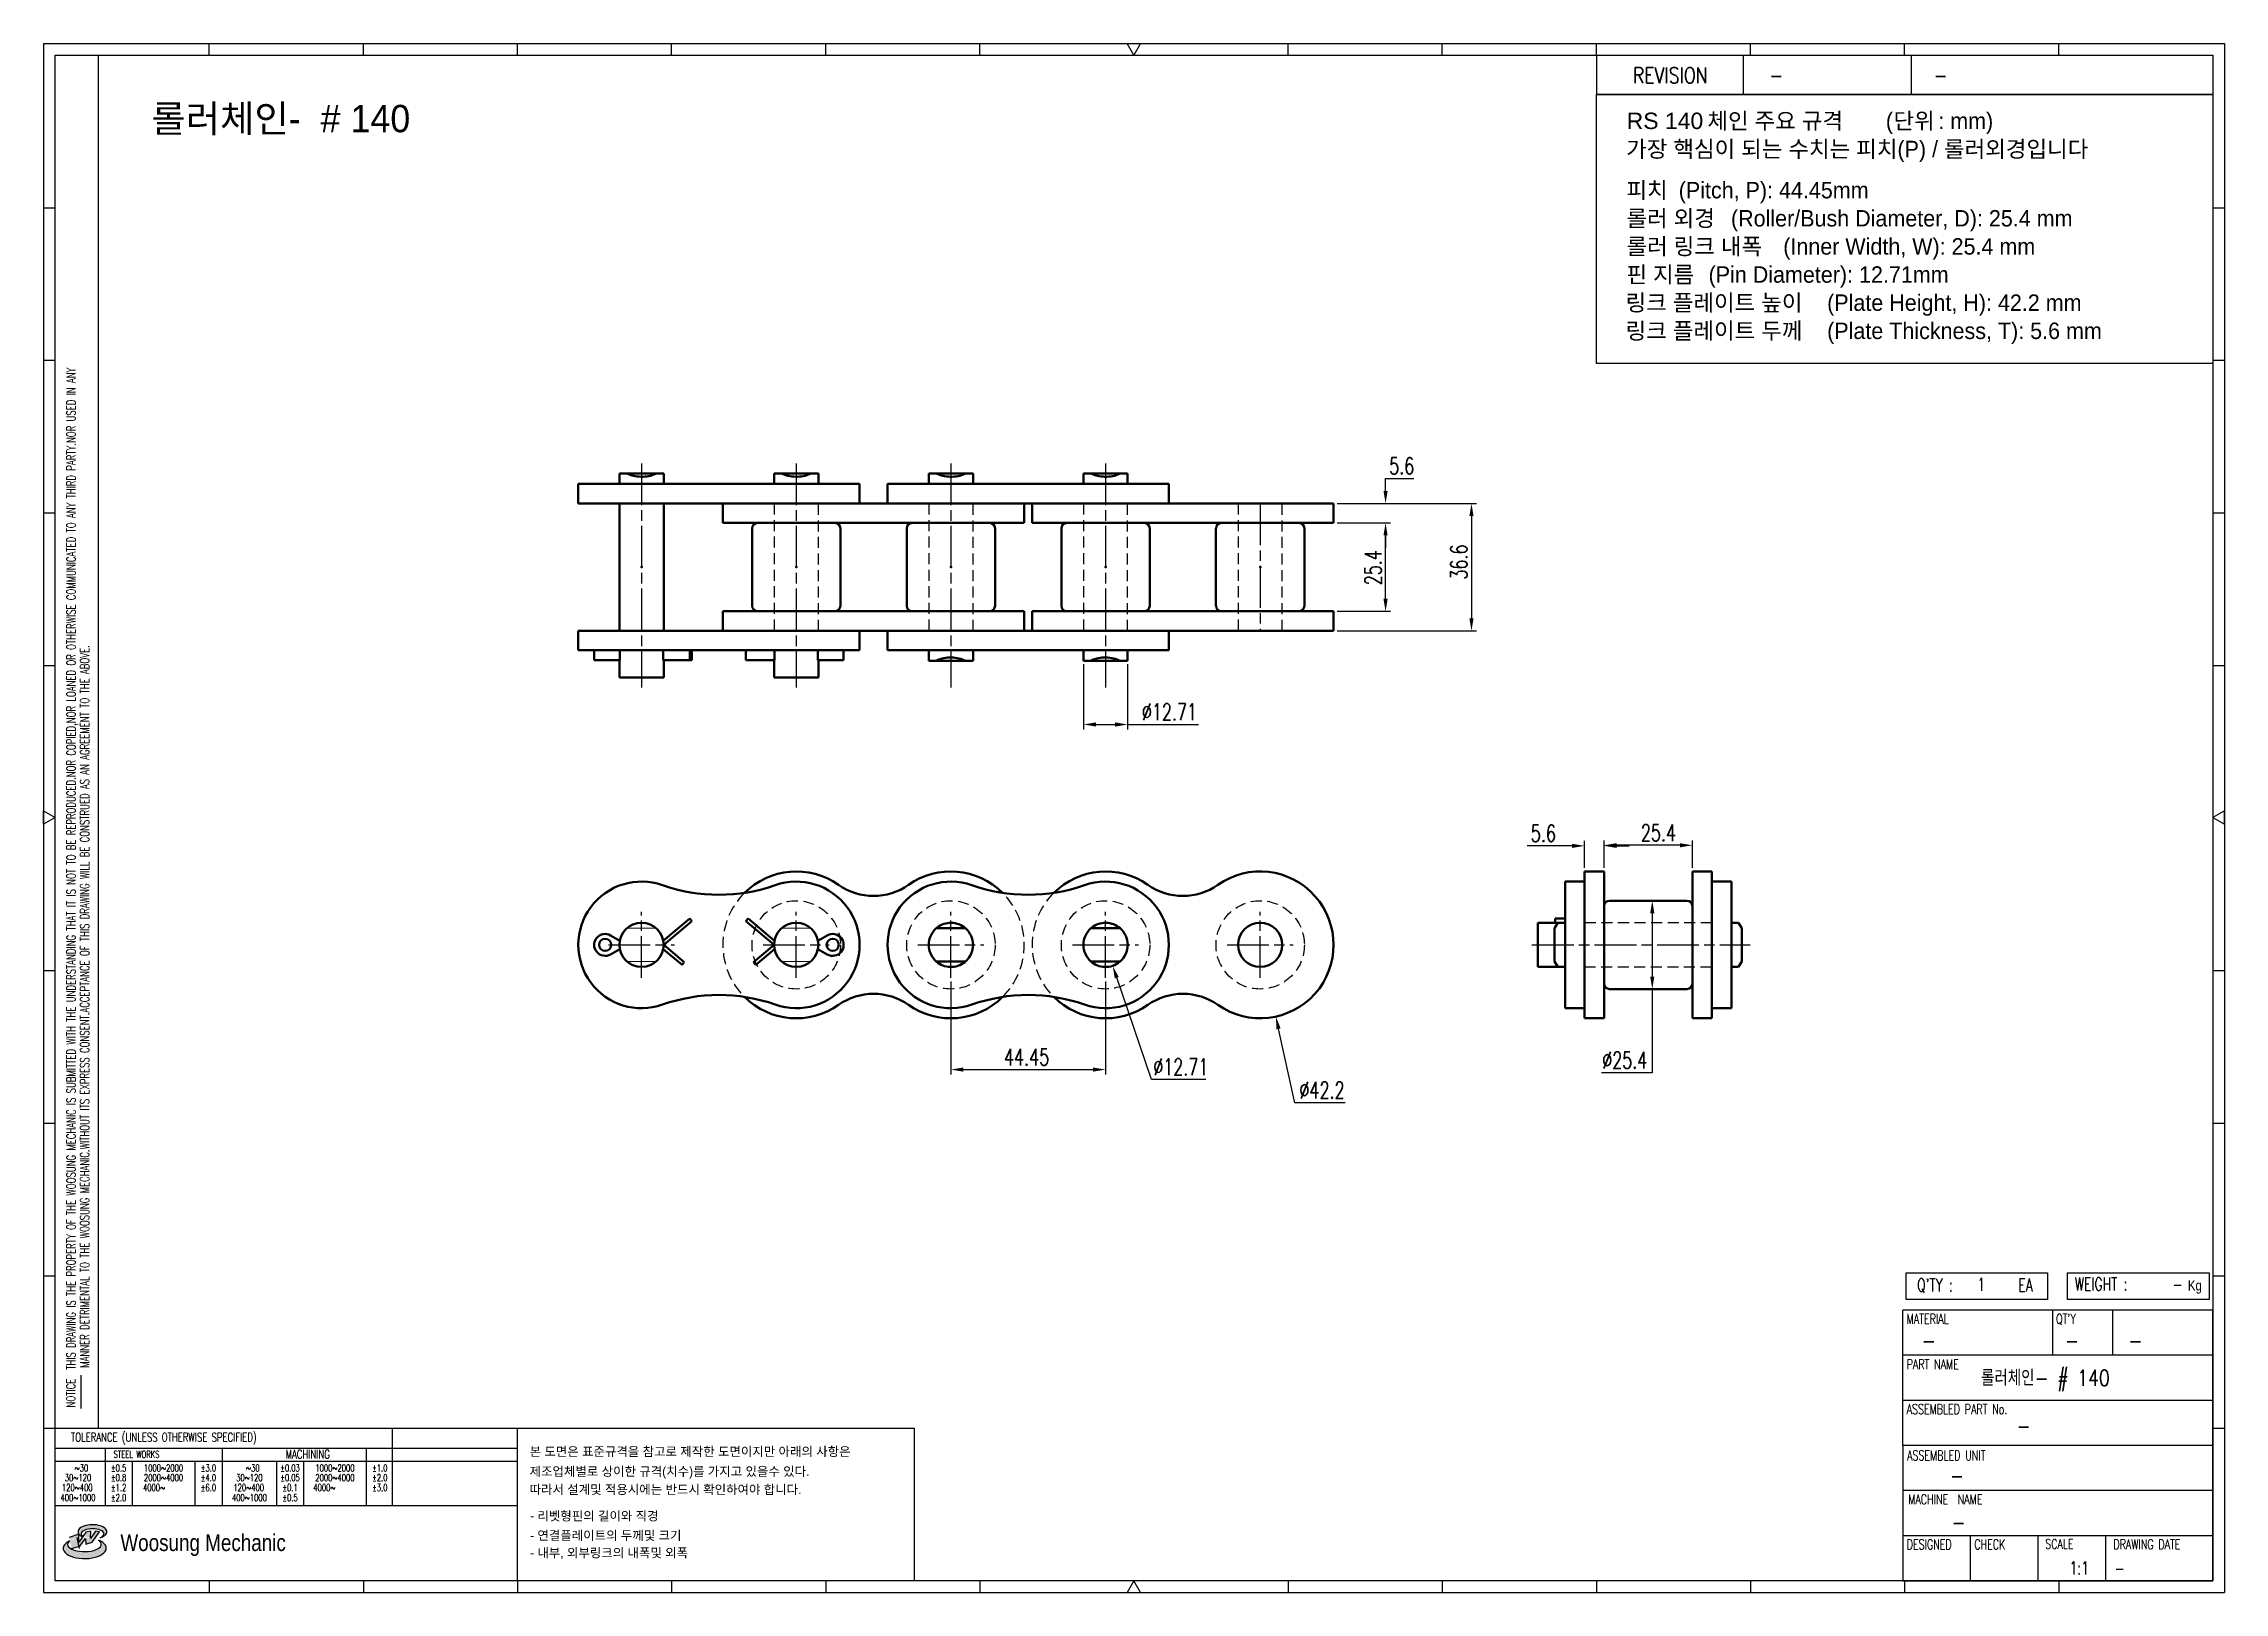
# Model space of a CAD drawing. Header units: millimetres. Extents: x 26966 to 27592, y 34 to 479.
import ezdxf
from ezdxf.enums import TextEntityAlignment as Align

# ---------------------------------------------------------------- set-up
doc = ezdxf.new("R2010")
doc.units = ezdxf.units.MM
doc.linetypes.add('AM_ISO08W050', pattern=[18, 12, -1.5, 3, -1.5])
doc.linetypes.add('HIDDEN', pattern=[9.525, 6.35, -3.175])
doc.layers.get('Defpoints').update_dxf_attribs({"color": 80})
for name, color, linetype, lineweight in [('2d ConnectionPoints', 7, 'Continuous', 50), ('AM_0', 7, 'Continuous', 50), ('AM_7', 4, 'AM_ISO08W050', 25), ('AM_9', 253, 'Continuous', 0), ('CL1', 140, 'AM_ISO08W050', 25)]:
    doc.layers.add(name, color=color, linetype=linetype, lineweight=lineweight)
for name, color, linetype in [('HID-01', 2, 'HIDDEN'), ('S-DIM', 7, 'Continuous'), ('TITLE', 7, 'Continuous'), ('도면레이아웃', 7, 'Continuous')]:
    doc.layers.add(name, color=color, linetype=linetype)
doc.styles.add('HAN', font='ROMANS.shx', dxfattribs={"width": 0.7, "bigfont": 'whgtxt.shx'})
doc.styles.add('HKD_ST2', font='romans.shx', dxfattribs={"width": 0.7, "height": 4, "bigfont": '@extfont2.shx'})
doc.styles.add('HSG', font='SIMPLEX.shx', dxfattribs={"width": 0.7, "bigfont": 'HSG.shx'})
doc.styles.add('MtXpl_', font='Gulim.ttf')
doc.styles.add('SLDTEXTSTYLE4', font='arial.ttf', dxfattribs={"width": 0.8})
doc.styles.get("Standard").update_dxf_attribs({"font": 'arial.ttf'})
doc.dimstyles.new('APP2', dxfattribs={"dimscale": 2, "dimtxt": 2.4, "dimasz": 1.8, "dimexe": 0.7, "dimexo": 0.5, "dimgap": 0.6, "dimtad": 1, "dimtoh": 1, "dimrnd": 0.01, "dimzin": 9, "dimdsep": 46, "dimtxsty": 'HSG', "dimcen": 0, "dimclrd": 1, "dimclre": 1, "dimclrt": 256, "dimazin": 2, "dimtp": 1, "dimtm": 1, "dimtfac": 0.5, "dimtofl": 0, "dimtmove": 0, "dimatfit": 3, "dimfxl": 0, "dimtvp": 1, "dimtolj": 2, "dimlwd": -1, "dimlwe": -1, "dimarcsym": 0})

# ---------------------------------------------------------------- blocks, each defined once
blk = doc.blocks.new('MAST')
at = {"layer": '도면레이아웃'}
h = blk.add_hatch(color=10, dxfattribs=at)
h.paths.add_polyline_path([(1.544, 35.177), (1.554, 34.966), (1.779, 35.034), (2.054, 35.422), (1.908, 35.446), (1.728, 35.167), (1.741, 35.439), (1.547, 35.405), (1.292, 35.041), (1.295, 35.33), (0.943, 35.208), (1.03, 34.8), (1.336, 34.885)])
edge = h.paths.add_edge_path()
edge.add_ellipse((1.795, 35.421), major_axis=(-0.53, 0), ratio=0.487785, start_angle=122.36065, end_angle=403.39574)
edge.add_line((1.411, 35.244), (1.419, 35.261))
edge.add_ellipse((1.798, 35.344), major_axis=(-0.423, 0), ratio=0.444396, start_angle=131.58977, end_angle=386.19408, ccw=False)
edge = h.paths.add_edge_path()
edge.add_ellipse((1.512, 34.815), major_axis=(-0.793, 0), ratio=0.480113, start_angle=314.67633, end_angle=590.85213)
edge.add_ellipse((1.501, 34.958), major_axis=(-0.62, 0), ratio=0.43311, start_angle=331.7024, end_angle=574.42495, ccw=False)
at = {"color": 140}
for p, q in [((0, 90.118), (80.15, 90.118)), ((0, 90.118), (0, 33.191)), ((80.15, 90.118), (80.15, 33.191)), ((57.068, 89.693), (57.068, 88.246)), ((62.47, 89.693), (62.47, 88.246)), ((68.635, 89.693), (68.635, 88.246)), ((79.725, 88.246), (57.068, 88.246)), ((68.449, 43.961), (68.449, 44.936)), ((68.449, 44.936), (73.654, 44.936)), ((73.654, 44.936), (73.654, 43.961)), ((74.39, 43.961), (74.39, 44.936)), ((74.39, 44.936), (79.595, 44.936)), ((79.595, 44.936), (79.595, 43.961)), ((68.336, 38.59), (68.336, 43.563)), ((79.725, 43.563), (68.336, 43.563)), ((73.654, 43.961), (68.449, 43.961)), ((73.827, 43.563), (73.827, 41.905)), ((79.595, 43.961), (74.39, 43.961)), ((76.037, 43.563), (76.037, 41.905)), ((79.725, 38.59), (79.725, 43.563)), ((79.725, 41.905), (68.336, 41.905)), ((79.725, 40.248), (68.336, 40.248)), ((68.336, 38.59), (68.336, 33.616)), ((79.725, 38.59), (68.336, 38.59)), ((79.725, 33.616), (79.725, 38.59)), ((79.725, 36.932), (68.336, 36.932)), ((79.725, 35.274), (68.336, 35.274)), ((70.822, 33.616), (70.822, 35.274)), ((73.309, 33.616), (73.309, 35.274)), ((75.796, 33.616), (75.796, 35.274)), ((0, 33.191), (80.15, 33.191)), ((68.336, 33.616), (79.725, 33.616))]:
    blk.add_line(p, q, dxfattribs=at)
for p, q in [((6.089, 89.693), (6.089, 90.118)), ((11.753, 89.693), (11.753, 90.118)), ((17.418, 89.693), (17.418, 90.118)), ((23.082, 89.693), (23.082, 90.118)), ((28.746, 89.693), (28.746, 90.118)), ((34.411, 89.693), (34.411, 90.118)), ((45.739, 89.693), (45.739, 90.118)), ((51.404, 89.693), (51.404, 90.118)), ((57.068, 89.693), (57.068, 90.118)), ((62.732, 89.693), (62.732, 90.118)), ((68.397, 89.693), (68.397, 90.118)), ((74.061, 89.693), (74.061, 90.118)), ((0, 84.085), (0.425, 84.085)), ((79.725, 84.085), (80.15, 84.085)), ((0, 78.478), (0.425, 78.478)), ((79.725, 78.478), (80.15, 78.478)), ((0, 72.87), (0.425, 72.87)), ((79.725, 72.87), (80.15, 72.87)), ((0, 67.262), (0.425, 67.262)), ((79.725, 67.262), (80.15, 67.262)), ((0, 56.047), (0.425, 56.047)), ((79.725, 56.047), (80.15, 56.047)), ((0, 50.439), (0.425, 50.439)), ((79.725, 50.439), (80.15, 50.439)), ((0, 44.832), (0.425, 44.832)), ((79.725, 44.832), (80.15, 44.832)), ((1.377, 39.947), (1.377, 41.174)), ((0, 39.224), (0.425, 39.224)), ((79.725, 39.224), (80.15, 39.224)), ((6.089, 33.616), (6.089, 33.191)), ((11.753, 33.616), (11.753, 33.191)), ((17.418, 33.616), (17.418, 33.191)), ((23.082, 33.616), (23.082, 33.191)), ((28.746, 33.616), (28.746, 33.191)), ((34.411, 33.616), (34.411, 33.191)), ((45.739, 33.616), (45.739, 33.191)), ((51.404, 33.616), (51.404, 33.191)), ((57.068, 33.616), (57.068, 33.191)), ((62.732, 33.616), (62.732, 33.191)), ((68.397, 33.616), (68.397, 33.191)), ((74.061, 33.616), (74.061, 33.191))]:
    blk.add_line(p, q)
at = {"color": 2}
for p, q in [((2.017, 39.224), (2.017, 89.693)), ((0.425, 39.224), (17.418, 39.224)), ((0.425, 38.487), (17.418, 38.487)), ((2.257, 38.487), (2.257, 36.382)), ((6.557, 38.5), (6.557, 36.382)), ((11.857, 38.487), (11.857, 36.382)), ((12.816, 39.224), (12.816, 36.382)), ((17.418, 33.616), (17.418, 39.224)), ((0.425, 38.012), (17.418, 38.012)), ((3.257, 38.012), (3.257, 36.382)), ((5.557, 38.012), (5.557, 36.382)), ((8.557, 38.012), (8.557, 36.382)), ((9.557, 38.026), (9.557, 36.382)), ((0.425, 36.382), (17.418, 36.382))]:
    blk.add_line(p, q, dxfattribs=at)
for points in [[(40.075, 89.693), (39.83, 90.118), (40.32, 90.118)], [(0.425, 61.679), (0, 61.433), (0, 61.924)], [(79.725, 61.679), (80.15, 61.433), (80.15, 61.924)], [(40.075, 33.616), (39.83, 33.191), (40.32, 33.191)]]:
    blk.add_lwpolyline(points, close=True)
at = {"color": 140}
blk.add_lwpolyline([(0.425, 89.693), (79.725, 89.693), (79.725, 33.616), (0.425, 33.616)], close=True, dxfattribs=at)
at = {"layer": '도면레이아웃'}
for p, q in [((1.295, 35.33), (0.943, 35.208)), ((1.547, 35.405), (1.292, 35.041)), ((1.292, 35.041), (1.295, 35.33)), ((1.741, 35.439), (1.547, 35.405)), ((1.908, 35.446), (1.728, 35.167)), ((1.728, 35.167), (1.741, 35.439)), ((1.779, 35.034), (2.054, 35.422)), ((2.054, 35.422), (1.908, 35.446)), ((1.03, 34.8), (1.336, 34.885)), ((1.224, 35.208), (1.311, 34.8)), ((1.224, 35.208), (1.224, 35.208)), ((1.336, 34.885), (1.544, 35.177)), ((1.419, 35.261), (1.411, 35.244)), ((1.544, 35.177), (1.554, 34.966)), ((1.554, 34.966), (1.779, 35.034))]:
    blk.add_line(p, q, dxfattribs=at)
for centre, major_axis, ratio, start_param, end_param in [((1.795, 35.421), (-0.53, 0), 0.487785, 2.135596, 7.040584), ((1.798, 35.344), (-0.423, 0), 0.444396, 2.296675, 6.740358), ((1.512, 34.815), (-0.793, 0), 0.480113, 5.492138, 10.312315), ((1.501, 34.958), (-0.62, 0), 0.43311, 5.789299, 10.025607)]:
    blk.add_ellipse(centre, major_axis=major_axis, ratio=ratio, start_param=start_param, end_param=end_param, dxfattribs=at)
for s, height, style, width, p in [('REVISION', 0.5806, 'HAN', 0.8, (58.415, 88.664)), ('-', 0.581, 'HAN', 0.8, (63.426, 88.664)), ('-', 0.581, 'HAN', 0.8, (69.468, 88.664)), ("Q'TY : ", 0.4746, 'HKD_ST2', 0.7, (68.857, 44.253)), ('1', 0.475, 'HKD_ST2', 0.7, (71.071, 44.275)), ('EA', 0.4746, 'HKD_ST2', 0.7, (72.578, 44.253)), ('WEIGHT : ', 0.4746, 'HKD_ST2', 0.7, (74.65, 44.286)), ('-', 0.581, 'HAN', 0.8, (69.029, 42.157)), ('-', 0.581, 'HAN', 0.8, (74.289, 42.157)), ('-', 0.581, 'HAN', 0.8, (76.623, 42.157)), ('-', 0.581, 'HAN', 0.8, (72.515, 39.013)), ('-', 0.581, 'HAN', 0.8, (70.067, 37.189)), ('-', 0.581, 'HAN', 0.8, (70.126, 35.48)), ('1:1', 0.4746, 'HKD_ST2', 0.7, (74.458, 33.848)), ('-', 0.475, 'HKD_ST2', 0.7, (76.112, 33.837))]:
    blk.add_text(s, height=height, dxfattribs=dict(style=style, width=width)).set_placement(p)
at = {"color": 6, "style": 'HKD_ST2', "width": 0.7}
for s, p in [(' THIS DRAWING IS THE PROPERTY OF THE WOOSUNG MECHANIC IS SUBMITTED WITH THE UNDERSTANDING THAT IT IS NOT TO BE REPRODUCED.NOR COPIED,NOR LOANED OR OTHERWISE COMMUNICATED TO ANY THIRD PARTY.NOR USED IN ANY', (1.173, 41.217)), ('MANNER DETRIMENTAL TO THE WOOSUNG MECHANIC.WITHOUT ITS EXPRESS CONSENT.ACCEPTANCE OF THIS DRAWING WILL BE CONSTRUED AS AN AGREEMENT TO THE ABOVE.', (1.672, 41.447))]:
    blk.add_text(s, height=0.326266, rotation=90, dxfattribs=at).set_placement(p)
at = {"style": 'HKD_ST2', "width": 0.7}
blk.add_text('-', height=0.475, dxfattribs=at).set_placement((78.613, 44.286), align=Align.RIGHT)
at = {"color": 254, "style": 'HKD_ST2', "width": 0.7}
for s, height, p in [('MATERIAL', 0.3651, (68.474, 43.425)), ("QT'Y", 0.3651, (73.965, 43.425)), ('PART NAME', 0.3651, (68.474, 41.756)), ('ASSEMBLED PART No.', 0.36511, (68.474, 40.109)), ('ASSEMBLED UNIT', 0.36511, (68.49, 38.408)), ('MACHINE  NAME', 0.36511, (68.532, 36.794)), ('DESIGNED', 0.3651, (68.474, 35.136)), ('CHECK', 0.3651, (70.961, 35.136)), ('SCALE', 0.3651, (73.566, 35.153)), ('DRAWING DATE', 0.36511, (76.071, 35.141))]:
    blk.add_text(s, height=height, dxfattribs=at).set_placement(p, align=Align.TOP_LEFT)
at = {"style": 'HKD_ST2', "width": 0.7}
blk.add_text('NOTICE', height=0.3263, rotation=90, dxfattribs=at).set_placement((1.163, 39.988))
blk.add_text('TOLERANCE (UNLESS OTHERWISE SPECIFIED)', height=0.32627, dxfattribs=at).set_placement((4.417, 38.896), align=Align.MIDDLE_CENTER)
at = {"color": 4, "style": 'HKD_ST2', "width": 0.7}
for s, height, p in [('%%12630', 0.261, (1.389, 37.762)), ('1000%%1262000', 0.26101, (4.407, 37.762)), ('%%12630', 0.261, (7.689, 37.762)), ('1000%%1262000', 0.26101, (10.707, 37.762)), ('120%%126400', 0.26101, (1.237, 37.045)), ('30%%126120', 0.261, (1.263, 37.411)), ('4000%%126', 0.261, (4.061, 37.045)), ('2000%%1264000', 0.26101, (4.407, 37.411)), ('120%%126400', 0.26101, (7.537, 37.045)), ('30%%126120', 0.261, (7.563, 37.411)), ('4000%%126', 0.261, (10.321, 37.045)), ('2000%%1264000', 0.26101, (10.707, 37.411)), ('400%%1261000', 0.26101, (1.263, 36.67)), ('400%%1261000', 0.26101, (7.563, 36.67))]:
    blk.add_text(s, height=height, dxfattribs=at).set_placement(p, align=Align.MIDDLE_CENTER)
for s, height, p in [('%%P0.5', 0.261, (2.757, 37.762)), ('STEEL WORKS', 0.26101, (3.416, 38.268)), ('%%P3.0', 0.261, (6.057, 37.762)), ('%%P0.03', 0.261, (9.057, 37.762)), ('MACHINING', 0.3263, (9.707, 38.27)), ('%%P1.0', 0.261, (12.357, 37.762)), ('%%P0.8', 0.261, (2.757, 37.411)), ('%%P1.2', 0.261, (2.757, 37.045)), ('%%P4.0', 0.261, (6.057, 37.411)), ('%%P6.0', 0.261, (6.057, 37.045)), ('%%P0.05', 0.261, (9.057, 37.411)), ('%%P0.1', 0.261, (9.057, 37.045)), ('%%P2.0', 0.261, (12.357, 37.411)), ('%%P3.0', 0.261, (12.357, 37.045)), ('%%P2.0', 0.261, (2.757, 36.67)), ('%%P0.5', 0.261, (9.057, 36.67))]:
    blk.add_text(s, height=height, dxfattribs=at).set_placement(p, align=Align.MIDDLE)
at = {"color": 1, "style": 'SLDTEXTSTYLE4', "width": 0.8}
blk.add_text('Woosung Mechanic', height=0.61957, dxfattribs=at).set_placement((2.822, 34.711))
at = {"layer": 'TITLE', "width": 0.8}
blk.add_text('Kg', height=0.3789, dxfattribs=at).set_placement((78.807, 44.286))
blk = doc.blocks.new('dxcfhtrshfgh')
at = {"layer": 'AM_0'}
for centre, radius, start, end in [((27912.58, 307.7), 21.1, 54.81537, 134.84058), ((27957.03, 307.7), 21.1, 45.15942, 125.18463), ((27934.8, 339.22), 17.47, 234.81537, 305.18463), ((27912.58, 307.7), 21.1, 225.15942, 305.18463), ((27934.8, 276.17), 17.47, 54.81537, 125.18463), ((27957.03, 307.7), 21.1, 234.81537, 314.84058)]:
    blk.add_arc(centre, radius, start, end, dxfattribs=at)
at = {"layer": 'CL1'}
for p, q in [((27912.58, 298.19), (27912.58, 317.2)), ((27957.03, 298.19), (27957.03, 317.2)), ((27903.08, 307.7), (27922.08, 307.7)), ((27947.53, 307.7), (27966.53, 307.7))]:
    blk.add_line(p, q, dxfattribs=at)
at = {"layer": 'HID-01', "ltscale": 0.5}
for centre in [(27912.58, 307.7), (27957.03, 307.7)]:
    blk.add_circle(centre, 12.7, dxfattribs=at)
for centre, start, end in [((27912.58, 307.7), 134.84058, 225.15942), ((27957.03, 307.7), 314.84058, 45.15942)]:
    blk.add_arc(centre, 21.1, start, end, dxfattribs=at)
blk = doc.blocks.new('rthsdge')
at = {"layer": 'AM_0'}
blk.add_circle((28045.93, 307.7), 6.36, dxfattribs=at)
for centre, radius, start, end in [((28001.48, 307.7), 21.1, 54.81537, 134.84058), ((28045.93, 307.7), 21.1, 234.81537, 125.18463), ((28023.7, 339.22), 17.47, 234.81537, 305.18463), ((28001.48, 307.7), 21.1, 225.15942, 305.18463), ((28023.7, 276.17), 17.47, 54.81537, 125.18463)]:
    blk.add_arc(centre, radius, start, end, dxfattribs=at)
at = {"layer": 'CL1'}
for p, q in [((28001.48, 298.19), (28001.48, 317.2)), ((28045.93, 298.19), (28045.93, 317.2)), ((27991.98, 307.7), (28010.98, 307.7)), ((28036.43, 307.7), (28055.43, 307.7))]:
    blk.add_line(p, q, dxfattribs=at)
at = {"layer": 'HID-01', "ltscale": 0.5}
for centre in [(28001.48, 307.7), (28045.93, 307.7)]:
    blk.add_circle(centre, 12.7, dxfattribs=at)
blk.add_arc((28001.48, 307.7), 21.1, 134.84058, 225.15942, dxfattribs=at)
blk = doc.blocks.new('sretgyaedfg')
at = {"layer": 'AM_0'}
for p, q in [((27961.23, 224.46), (27952.82, 224.46)), ((28005.68, 224.46), (27997.27, 224.46)), ((27961.23, 214.93), (27952.82, 214.93)), ((28005.68, 214.93), (27997.27, 214.93))]:
    blk.add_line(p, q, dxfattribs=at)
for points in [[(27961.23, 224.46), (27960.8, 224.81), (27960.34, 225.12), (27959.85, 225.39), (27959.35, 225.61), (27958.82, 225.79), (27958.28, 225.93), (27957.74, 226.01), (27957.18, 226.05), (27956.63, 226.04), (27956.08, 225.98), (27955.53, 225.87), (27955, 225.72), (27954.48, 225.52), (27953.99, 225.28), (27953.51, 224.99), (27953.06, 224.66), (27952.82, 224.46)], [(28005.68, 224.46), (28005.25, 224.81), (28004.79, 225.12), (28004.3, 225.39), (28003.8, 225.61), (28003.27, 225.79), (28002.73, 225.93), (28002.19, 226.01), (28001.63, 226.05), (28001.08, 226.04), (28000.53, 225.98), (27999.98, 225.87), (27999.45, 225.72), (27998.93, 225.52), (27998.44, 225.28), (27997.96, 224.99), (27997.51, 224.66), (27997.27, 224.46)], [(27952.82, 214.93), (27953.26, 214.58), (27953.72, 214.27), (27954.2, 214), (27954.71, 213.78), (27955.23, 213.6), (27955.77, 213.47), (27956.32, 213.38), (27956.87, 213.34), (27957.43, 213.35), (27957.98, 213.41), (27958.52, 213.52), (27959.05, 213.67), (27959.57, 213.87), (27960.07, 214.12), (27960.54, 214.4), (27960.99, 214.73), (27961.23, 214.93)], [(27997.27, 214.93), (27997.71, 214.58), (27998.17, 214.27), (27998.65, 214), (27999.16, 213.78), (27999.68, 213.6), (28000.22, 213.47), (28000.77, 213.38), (28001.32, 213.34), (28001.88, 213.35), (28002.43, 213.41), (28002.97, 213.52), (28003.5, 213.67), (28004.02, 213.87), (28004.52, 214.12), (28004.99, 214.4), (28005.44, 214.73), (28005.68, 214.93)]]:
    blk.add_lwpolyline(points, dxfattribs=at)
for centre, radius, start, end in [((27957.03, 219.7), 18.2, 70.61979, 289.38021), ((27979.25, 282.88), 48.78, 250.61979, 289.38021), ((28001.48, 219.7), 18.2, 250.61979, 109.38021), ((27957.03, 219.7), 6.35, 131.40962, 228.59038), ((27957.03, 219.7), 6.36, 311.40962, 48.59038), ((28001.48, 219.7), 6.35, 131.40962, 228.59038), ((28001.48, 219.7), 6.36, 311.40962, 48.59038), ((27979.25, 156.52), 48.78, 70.61979, 109.38021)]:
    blk.add_arc(centre, radius, start, end, dxfattribs=at)
at = {"layer": 'CL1'}
for p, q in [((27957.03, 210.19), (27957.03, 229.2)), ((28001.48, 210.19), (28001.48, 229.2)), ((27947.53, 219.7), (27966.53, 219.7)), ((27991.98, 219.7), (28010.98, 219.7))]:
    blk.add_line(p, q, dxfattribs=at)
blk = doc.blocks.new('23R534TDZFSG')
at = {"layer": 'AM_0'}
for p, q in [((27881.95, 227.25), (27874.37, 220.88)), ((27874.48, 219.7), (27882.58, 226.49)), ((27882.58, 226.49), (27881.95, 227.25)), ((27898.75, 227.25), (27898.12, 226.49)), ((27898.12, 226.49), (27906.22, 219.7)), ((27906.33, 220.88), (27898.75, 227.25)), ((27861.88, 220.88), (27859.22, 222.42)), ((27880.39, 214.74), (27874.48, 219.7)), ((27906.22, 219.7), (27900.32, 214.74)), ((27921.49, 222.42), (27918.82, 220.88)), ((27859.22, 216.97), (27861.88, 218.51)), ((27874.37, 218.51), (27879.76, 213.99)), ((27879.76, 213.99), (27880.39, 214.74)), ((27900.32, 214.74), (27900.95, 213.99)), ((27900.95, 213.99), (27906.33, 218.51)), ((27918.82, 218.51), (27921.49, 216.97))]:
    blk.add_line(p, q, dxfattribs=at)
for centre, radius in [((27868.13, 219.7), 6.36), ((27912.58, 219.7), 6.36), ((27857.64, 219.7), 1.75), ((27923.06, 219.7), 1.75)]:
    blk.add_circle(centre, radius, dxfattribs=at)
for centre, radius, start, end in [((27868.13, 219.7), 18.2, 70.61979, 289.38021), ((27890.35, 282.88), 48.78, 250.61979, 289.38021), ((27912.58, 219.7), 18.2, 250.61979, 109.38021), ((27857.64, 219.7), 3.15, 60, 300), ((27923.06, 219.7), 3.15, 240, 120), ((27890.35, 156.52), 48.78, 70.61979, 109.38021)]:
    blk.add_arc(centre, radius, start, end, dxfattribs=at)
at = {"layer": 'AM_9'}
for p, q in [((27872.33, 224.46), (27863.92, 224.46)), ((27916.78, 224.46), (27908.37, 224.46)), ((27872.33, 214.93), (27863.92, 214.93)), ((27908.37, 214.93), (27916.78, 214.93))]:
    blk.add_line(p, q, dxfattribs=at)
at = {"layer": 'CL1'}
for p, q in [((27868.13, 210.19), (27868.13, 229.2)), ((27912.58, 210.19), (27912.58, 229.2)), ((27858.63, 219.7), (27877.63, 219.7)), ((27903.08, 219.7), (27922.08, 219.7))]:
    blk.add_line(p, q, dxfattribs=at)
blk = doc.blocks.new('HJUYE5R6456WUSFVBD')
at = {"layer": 'AM_0'}
for p, q in [((28150.97, 333.26), (28145.37, 333.26)), ((28145.37, 291.06), (28145.37, 333.26)), ((28150.97, 291.06), (28150.97, 333.26)), ((28181.97, 333.26), (28176.37, 333.26)), ((28176.37, 291.06), (28176.37, 333.26)), ((28181.97, 291.06), (28181.97, 333.26)), ((28145.37, 330.36), (28139.77, 330.36)), ((28139.77, 293.96), (28139.77, 330.36)), ((28187.57, 330.36), (28181.97, 330.36)), ((28187.57, 293.96), (28187.57, 330.36)), ((28136.97, 319.71), (28139.77, 319.71)), ((28136.97, 318.51), (28136.97, 319.71)), ((28174.8, 324.86), (28152.55, 324.86)), ((28131.97, 305.8), (28131.97, 318.51)), ((28137.69, 318.51), (28131.97, 318.51)), ((28136.77, 316.92), (28137.69, 318.51)), ((28136.77, 307.39), (28136.77, 316.92)), ((28139.77, 318.51), (28137.69, 318.51)), ((28189.66, 318.51), (28187.57, 318.51)), ((28189.66, 318.51), (28190.57, 316.92)), ((28190.57, 307.39), (28190.57, 316.92)), ((28137.69, 305.8), (28136.77, 307.39)), ((28190.57, 307.39), (28189.66, 305.8)), ((28131.97, 305.8), (28137.69, 305.8)), ((28137.69, 305.8), (28139.77, 305.8)), ((28187.57, 305.8), (28189.66, 305.8)), ((28152.55, 299.46), (28174.8, 299.46)), ((28139.77, 293.96), (28145.37, 293.96)), ((28145.37, 291.06), (28150.97, 291.06)), ((28176.37, 291.06), (28181.97, 291.06)), ((28181.97, 293.96), (28187.57, 293.96))]:
    blk.add_line(p, q, dxfattribs=at)
for centre, start, end in [((28152.55, 323.28), 90, 180), ((28174.8, 323.28), 0, 90), ((28152.55, 301.03), 180, 270), ((28174.8, 301.03), 270, 0)]:
    blk.add_arc(centre, 1.57, start, end, dxfattribs=at)
at = {"layer": 'CL1'}
blk.add_line((28130.27, 312.16), (28192.98, 312.16), dxfattribs=at)
at = {"layer": 'HID-01', "ltscale": 0.5}
for p, q in [((28181.97, 318.51), (28145.37, 318.51)), ((28145.37, 305.8), (28181.97, 305.8))]:
    blk.add_line(p, q, dxfattribs=at)
blk = doc.blocks.new('J76JXFDGH')
at = {"layer": '2d ConnectionPoints'}
for p in [(27879.05, 413.45), (27923.5, 413.45), (27967.95, 413.45), (28012.4, 413.45), (28056.85, 413.45)]:
    blk.add_point(p, dxfattribs=at)
at = {"layer": 'AM_0'}
for p, q in [((27872.7, 440.35), (27872.7, 437.35)), ((27885.41, 440.35), (27872.7, 440.35)), ((27874.85, 440.35), (27875.28, 440.15)), ((27875.28, 440.15), (27875.74, 439.97)), ((27875.74, 439.97), (27876.22, 439.82)), ((27876.22, 439.82), (27876.73, 439.69)), ((27876.73, 439.69), (27877.26, 439.58)), ((27877.26, 439.58), (27877.79, 439.51)), ((27877.79, 439.51), (27878.34, 439.46)), ((27878.34, 439.46), (27878.89, 439.44)), ((27878.89, 439.44), (27879.45, 439.44)), ((27879.45, 439.44), (27880, 439.48)), ((27880, 439.48), (27880.54, 439.54)), ((27880.54, 439.54), (27881.08, 439.63)), ((27881.08, 439.63), (27881.59, 439.74)), ((27881.59, 439.74), (27882.09, 439.88)), ((27882.09, 439.88), (27882.57, 440.05)), ((27882.57, 440.05), (27883.01, 440.24)), ((27883.01, 440.24), (27883.25, 440.35)), ((27885.41, 437.35), (27885.41, 440.35)), ((27917.15, 440.35), (27917.15, 437.35)), ((27929.86, 440.35), (27917.15, 440.35)), ((27919.3, 440.35), (27919.73, 440.15)), ((27919.73, 440.15), (27920.19, 439.97)), ((27920.19, 439.97), (27920.67, 439.82)), ((27920.67, 439.82), (27921.18, 439.69)), ((27921.18, 439.69), (27921.71, 439.58)), ((27921.71, 439.58), (27922.24, 439.51)), ((27922.24, 439.51), (27922.79, 439.46)), ((27922.79, 439.46), (27923.34, 439.44)), ((27923.34, 439.44), (27923.9, 439.44)), ((27923.9, 439.44), (27924.45, 439.48)), ((27924.45, 439.48), (27924.99, 439.54)), ((27924.99, 439.54), (27925.53, 439.63)), ((27925.53, 439.63), (27926.04, 439.74)), ((27926.04, 439.74), (27926.54, 439.88)), ((27926.54, 439.88), (27927.02, 440.05)), ((27927.02, 440.05), (27927.46, 440.24)), ((27927.46, 440.24), (27927.7, 440.35)), ((27929.86, 437.35), (27929.86, 440.35)), ((27961.6, 440.35), (27961.6, 437.35)), ((27974.31, 440.35), (27961.6, 440.35)), ((27963.75, 440.35), (27964.18, 440.15)), ((27964.18, 440.15), (27964.64, 439.97)), ((27964.64, 439.97), (27965.12, 439.82)), ((27965.12, 439.82), (27965.63, 439.69)), ((27965.63, 439.69), (27966.16, 439.58)), ((27966.16, 439.58), (27966.69, 439.51)), ((27966.69, 439.51), (27967.24, 439.46)), ((27967.24, 439.46), (27967.79, 439.44)), ((27967.79, 439.44), (27968.35, 439.44)), ((27968.35, 439.44), (27968.9, 439.48)), ((27968.9, 439.48), (27969.44, 439.54)), ((27969.44, 439.54), (27969.98, 439.63)), ((27969.98, 439.63), (27970.49, 439.74)), ((27970.49, 439.74), (27970.99, 439.88)), ((27970.99, 439.88), (27971.47, 440.05)), ((27971.47, 440.05), (27971.91, 440.24)), ((27971.91, 440.24), (27972.15, 440.35)), ((27974.31, 437.35), (27974.31, 440.35)), ((28006.05, 440.35), (28006.05, 437.35)), ((28018.76, 440.35), (28006.05, 440.35)), ((28008.2, 440.35), (28008.63, 440.15)), ((28008.63, 440.15), (28009.09, 439.97)), ((28009.09, 439.97), (28009.57, 439.82)), ((28009.57, 439.82), (28010.08, 439.69)), ((28010.08, 439.69), (28010.61, 439.58)), ((28010.61, 439.58), (28011.14, 439.51)), ((28011.14, 439.51), (28011.69, 439.46)), ((28011.69, 439.46), (28012.24, 439.44)), ((28012.24, 439.44), (28012.8, 439.44)), ((28012.8, 439.44), (28013.35, 439.48)), ((28013.35, 439.48), (28013.89, 439.54)), ((28013.89, 439.54), (28014.43, 439.63)), ((28014.43, 439.63), (28014.94, 439.74)), ((28014.94, 439.74), (28015.44, 439.88)), ((28015.44, 439.88), (28015.92, 440.05)), ((28015.92, 440.05), (28016.36, 440.24)), ((28016.36, 440.24), (28016.6, 440.35)), ((28018.76, 437.35), (28018.76, 440.35)), ((27860.85, 437.35), (27860.85, 431.75)), ((27941.7, 437.35), (27860.85, 437.35)), ((27941.7, 431.75), (27941.7, 437.35)), ((27949.75, 437.35), (27949.75, 431.75)), ((28030.6, 437.35), (27949.75, 437.35)), ((28030.6, 431.75), (28030.6, 437.35)), ((27860.85, 431.75), (27908.62, 431.75)), ((27872.7, 431.75), (27872.7, 395.15)), ((27885.41, 395.15), (27885.41, 431.75)), ((27902.4, 431.75), (27902.4, 426.15)), ((27982.83, 431.75), (27908.62, 431.75)), ((27982.83, 431.75), (27997.52, 431.75)), ((27989.05, 426.15), (27989.05, 431.75)), ((27991.3, 431.75), (27991.3, 426.15)), ((28077.95, 431.75), (27997.52, 431.75)), ((28077.95, 426.15), (28077.95, 431.75)), ((27989.05, 426.15), (27902.4, 426.15)), ((27910.8, 424.58), (27910.8, 402.33)), ((27936.2, 402.33), (27936.2, 424.58)), ((27955.25, 424.58), (27955.25, 402.33)), ((27980.65, 402.33), (27980.65, 424.58)), ((28077.95, 426.15), (27991.3, 426.15)), ((27999.7, 424.58), (27999.7, 402.33)), ((28025.1, 402.33), (28025.1, 424.58)), ((28044.15, 424.58), (28044.15, 402.33)), ((28069.55, 402.33), (28069.55, 424.58)), ((27860.85, 395.15), (27908.62, 395.15)), ((27860.85, 395.15), (27860.85, 389.55)), ((27902.4, 400.75), (27902.4, 395.15)), ((27989.05, 400.75), (27902.4, 400.75)), ((27982.83, 395.15), (27908.62, 395.15)), ((27941.7, 389.55), (27941.7, 395.15)), ((27949.75, 395.15), (27949.75, 389.55)), ((27982.83, 395.15), (27997.52, 395.15)), ((27989.05, 395.15), (27989.05, 400.75)), ((27991.3, 400.75), (27991.3, 395.15)), ((28077.95, 400.75), (27991.3, 400.75)), ((28077.95, 395.15), (27997.52, 395.15)), ((28030.6, 389.55), (28030.6, 395.15)), ((28077.95, 395.15), (28077.95, 400.75)), ((27941.7, 389.55), (27860.85, 389.55)), ((27865.42, 389.55), (27865.42, 386.75)), ((27872.81, 386.75), (27872.81, 389.55)), ((27885.29, 386.75), (27885.29, 389.55)), ((27892.88, 386.75), (27892.88, 389.55)), ((27893.51, 386.75), (27893.51, 389.55)), ((27909.04, 386.75), (27909.04, 389.55)), ((27917.26, 386.75), (27917.26, 389.55)), ((27929.74, 386.75), (27929.74, 389.55)), ((27937.13, 386.75), (27937.13, 389.55)), ((28030.6, 389.55), (27949.75, 389.55)), ((27961.6, 389.55), (27961.6, 386.55)), ((27974.31, 386.55), (27974.31, 389.55)), ((28006.05, 389.55), (28006.05, 386.55)), ((28018.76, 386.55), (28018.76, 389.55)), ((27872.81, 386.75), (27865.42, 386.75)), ((27872.7, 386.75), (27872.7, 381.75)), ((27893.51, 386.75), (27885.29, 386.75)), ((27885.41, 381.75), (27885.41, 386.75)), ((27917.26, 386.75), (27909.04, 386.75)), ((27917.15, 386.75), (27917.15, 381.75)), ((27937.13, 386.75), (27929.74, 386.75)), ((27929.86, 381.75), (27929.86, 386.75)), ((27974.31, 386.55), (27961.6, 386.55)), ((27963.99, 386.67), (27963.75, 386.55)), ((27964.43, 386.86), (27963.99, 386.67)), ((27964.91, 387.02), (27964.43, 386.86)), ((27965.41, 387.16), (27964.91, 387.02)), ((27965.92, 387.28), (27965.41, 387.16)), ((27966.46, 387.37), (27965.92, 387.28)), ((27967, 387.43), (27966.46, 387.37)), ((27967.55, 387.46), (27967, 387.43)), ((27968.11, 387.47), (27967.55, 387.46)), ((27968.66, 387.45), (27968.11, 387.47)), ((27969.21, 387.4), (27968.66, 387.45)), ((27969.75, 387.32), (27969.21, 387.4)), ((27970.27, 387.22), (27969.75, 387.32)), ((27970.78, 387.09), (27970.27, 387.22)), ((27971.26, 386.93), (27970.78, 387.09)), ((27971.72, 386.75), (27971.26, 386.93)), ((27972.15, 386.55), (27971.72, 386.75)), ((28018.76, 386.55), (28006.05, 386.55)), ((28008.44, 386.67), (28008.2, 386.55)), ((28008.88, 386.86), (28008.44, 386.67)), ((28009.36, 387.02), (28008.88, 386.86)), ((28009.86, 387.16), (28009.36, 387.02)), ((28010.37, 387.28), (28009.86, 387.16)), ((28010.91, 387.37), (28010.37, 387.28)), ((28011.45, 387.43), (28010.91, 387.37)), ((28012, 387.46), (28011.45, 387.43)), ((28012.56, 387.47), (28012, 387.46)), ((28013.11, 387.45), (28012.56, 387.47)), ((28013.66, 387.4), (28013.11, 387.45)), ((28014.2, 387.32), (28013.66, 387.4)), ((28014.72, 387.22), (28014.2, 387.32)), ((28015.23, 387.09), (28014.72, 387.22)), ((28015.71, 386.93), (28015.23, 387.09)), ((28016.17, 386.75), (28015.71, 386.93)), ((28016.6, 386.55), (28016.17, 386.75)), ((27885.41, 381.75), (27872.7, 381.75)), ((27929.86, 381.75), (27917.15, 381.75))]:
    blk.add_line(p, q, dxfattribs=at)
for centre, start, end in [((27912.38, 424.58), 90, 180), ((27934.63, 424.58), 360, 90), ((27956.83, 424.58), 90, 180), ((27979.08, 424.58), 360, 90), ((28001.28, 424.58), 90, 180), ((28023.53, 424.58), 360, 90), ((28045.73, 424.58), 90, 180), ((28067.98, 424.58), 360, 90), ((27912.38, 402.33), 180, 270), ((27934.63, 402.33), 270, 0), ((27956.83, 402.33), 180, 270), ((27979.08, 402.33), 270, 0), ((28001.28, 402.33), 180, 270), ((28023.53, 402.33), 270, 0), ((28045.73, 402.33), 180, 270), ((28067.98, 402.33), 270, 0)]:
    blk.add_arc(centre, 1.57, start, end, dxfattribs=at)
at = {"layer": 'AM_7'}
for p, q in [((27879.05, 443.28), (27879.05, 378.82)), ((27923.5, 443.28), (27923.5, 378.82)), ((27967.95, 443.28), (27967.95, 378.82)), ((28012.4, 443.28), (28012.4, 378.82)), ((28056.85, 431.75), (28056.85, 395.15))]:
    blk.add_line(p, q, dxfattribs=at)
at = {"layer": 'AM_9'}
blk.add_line((27917.15, 386.75), (27917.15, 389.55), dxfattribs=at)
at = {"layer": 'HID-01', "ltscale": 0.5}
for p, q in [((27917.15, 431.75), (27917.15, 395.15)), ((27917.15, 431.75), (27917.15, 395.15)), ((27929.86, 395.15), (27929.86, 431.75)), ((27929.86, 395.15), (27929.86, 431.75)), ((27961.6, 431.75), (27961.6, 395.15)), ((27961.6, 431.75), (27961.6, 395.15)), ((27974.31, 395.15), (27974.31, 431.75)), ((27974.31, 395.15), (27974.31, 431.75)), ((28006.05, 431.75), (28006.05, 395.15)), ((28006.05, 431.75), (28006.05, 395.15)), ((28018.76, 395.15), (28018.76, 431.75)), ((28018.76, 395.15), (28018.76, 431.75)), ((28050.5, 431.75), (28050.5, 395.15)), ((28063.21, 395.15), (28063.21, 431.75))]:
    blk.add_line(p, q, dxfattribs=at)
blk = doc.blocks.new('*D8')
at = {"layer": 'Defpoints', "color": 0, "transparency": 16777216}
for p in [(27336.36, 340.98), (27351.3, 340.98), (27336.36, 315.58)]:
    blk.add_point(p, dxfattribs=at)
at = {"layer": 'S-DIM', "color": 1, "linetype": 'ByBlock', "transparency": 16777216}
for p, q in [((27337.36, 340.98), (27352.7, 340.98)), ((27351.3, 319.18), (27351.3, 337.38)), ((27337.36, 315.58), (27352.7, 315.58))]:
    blk.add_line(p, q, dxfattribs=at)
at = {"layer": 'S-DIM', "color": 1, "transparency": 16777216}
for points in [[(27350.7, 337.38), (27351.9, 337.38), (27351.3, 340.98)], [(27350.7, 319.18), (27351.9, 319.18), (27351.3, 315.58)]]:
    blk.add_solid(points, dxfattribs=at)
at = {"layer": 'S-DIM', "transparency": 16777216, "insert": (27347.7, 328.1), "char_height": 4.8, "attachment_point": 5, "rotation": 90, "style": 'HSG'}
blk.add_mtext('\\A2;25.4', dxfattribs=at)
blk = doc.blocks.new('*D9')
at = {"layer": 'Defpoints', "color": 0, "transparency": 16777216}
for p in [(27336.36, 346.58), (27351.3, 346.58), (27336.36, 340.98)]:
    blk.add_point(p, dxfattribs=at)
at = {"layer": 'S-DIM', "color": 1, "linetype": 'ByBlock', "transparency": 16777216}
for p, q in [((27351.3, 350.18), (27351.3, 353.78)), ((27351.3, 353.78), (27359.38, 353.78)), ((27337.36, 346.58), (27352.7, 346.58)), ((27337.36, 340.98), (27352.7, 340.98)), ((27351.3, 337.38), (27351.3, 333.78))]:
    blk.add_line(p, q, dxfattribs=at)
at = {"layer": 'S-DIM', "color": 1, "transparency": 16777216}
for points in [[(27350.7, 350.18), (27351.9, 350.18), (27351.3, 346.58)], [(27350.7, 337.38), (27351.9, 337.38), (27351.3, 340.98)]]:
    blk.add_solid(points, dxfattribs=at)
at = {"layer": 'S-DIM', "transparency": 16777216, "insert": (27355.94, 357.38), "char_height": 4.8, "attachment_point": 5, "style": 'HSG'}
blk.add_mtext('\\A2;5.6', dxfattribs=at)
blk = doc.blocks.new('*D10')
at = {"layer": 'Defpoints', "color": 0, "transparency": 16777216}
for p in [(27336.36, 346.58), (27336.36, 309.98), (27375.99, 309.98)]:
    blk.add_point(p, dxfattribs=at)
at = {"layer": 'S-DIM', "color": 1, "linetype": 'ByBlock', "transparency": 16777216}
for p, q in [((27337.36, 346.58), (27377.39, 346.58)), ((27375.99, 342.98), (27375.99, 313.58)), ((27337.36, 309.98), (27377.39, 309.98))]:
    blk.add_line(p, q, dxfattribs=at)
at = {"layer": 'S-DIM', "color": 1, "transparency": 16777216}
for points in [[(27375.39, 342.98), (27376.59, 342.98), (27375.99, 346.58)], [(27375.39, 313.58), (27376.59, 313.58), (27375.99, 309.98)]]:
    blk.add_solid(points, dxfattribs=at)
at = {"layer": 'S-DIM', "transparency": 16777216, "insert": (27372.39, 329.75), "char_height": 4.8, "attachment_point": 5, "rotation": 90, "style": 'HSG'}
blk.add_mtext('\\A2;36.6', dxfattribs=at)
blk = doc.blocks.new('*D11')
at = {"layer": 'Defpoints', "color": 0, "transparency": 16777216}
for p in [(27414.09, 248.33), (27414.09, 240.8), (27439.49, 240.8)]:
    blk.add_point(p, dxfattribs=at)
at = {"layer": 'S-DIM', "color": 1, "linetype": 'ByBlock', "transparency": 16777216}
for p, q in [((27414.09, 241.8), (27414.09, 249.73)), ((27435.89, 248.33), (27417.69, 248.33)), ((27439.49, 241.8), (27439.49, 249.73))]:
    blk.add_line(p, q, dxfattribs=at)
at = {"layer": 'S-DIM', "color": 1, "transparency": 16777216}
for points in [[(27417.69, 248.93), (27417.69, 247.73), (27414.09, 248.33)], [(27435.89, 248.93), (27435.89, 247.73), (27439.49, 248.33)]]:
    blk.add_solid(points, dxfattribs=at)
at = {"layer": 'S-DIM', "transparency": 16777216, "insert": (27429.74, 251.93), "char_height": 4.8, "attachment_point": 5, "style": 'HSG'}
blk.add_mtext('\\A2;25.4', dxfattribs=at)
blk = doc.blocks.new('*D12')
at = {"layer": 'Defpoints', "color": 0, "transparency": 16777216}
for p in [(27408.49, 248.16), (27408.49, 240.8), (27414.09, 240.8)]:
    blk.add_point(p, dxfattribs=at)
at = {"layer": 'S-DIM', "color": 1, "linetype": 'ByBlock', "transparency": 16777216}
for p, q in [((27404.89, 248.16), (27392.01, 248.16)), ((27408.49, 241.8), (27408.49, 249.56)), ((27414.09, 241.8), (27414.09, 249.56)), ((27417.69, 248.16), (27421.29, 248.16))]:
    blk.add_line(p, q, dxfattribs=at)
at = {"layer": 'S-DIM', "color": 1, "transparency": 16777216}
for points in [[(27404.89, 248.76), (27404.89, 247.56), (27408.49, 248.16)], [(27417.69, 248.76), (27417.69, 247.56), (27414.09, 248.16)]]:
    blk.add_solid(points, dxfattribs=at)
at = {"layer": 'S-DIM', "transparency": 16777216, "insert": (27396.65, 251.76), "char_height": 4.8, "attachment_point": 5, "style": 'HSG'}
blk.add_mtext('\\A2;5.6', dxfattribs=at)
blk = doc.blocks.new('*D13')
at = {"layer": 'Defpoints', "color": 0, "transparency": 16777216}
for p in [(27426.79, 232.4), (27427.96, 232.4), (27426.79, 207)]:
    blk.add_point(p, dxfattribs=at)
at = {"layer": 'S-DIM', "color": 1, "linetype": 'ByBlock', "transparency": 16777216}
for p, q in [((27427.79, 232.4), (27429.36, 232.4)), ((27427.96, 228.8), (27427.96, 210.6)), ((27427.79, 207), (27429.36, 207)), ((27427.96, 207), (27427.96, 182.96)), ((27427.96, 182.96), (27413.32, 182.96))]:
    blk.add_line(p, q, dxfattribs=at)
at = {"layer": 'S-DIM', "color": 1, "transparency": 16777216}
for points in [[(27427.36, 228.8), (27428.56, 228.8), (27427.96, 232.4)], [(27427.36, 210.6), (27428.56, 210.6), (27427.96, 207)]]:
    blk.add_solid(points, dxfattribs=at)
at = {"layer": 'S-DIM', "transparency": 16777216, "insert": (27420.04, 186.56), "char_height": 4.8, "attachment_point": 5, "style": 'HSG'}
blk.add_mtext('\\A2;%%c25.4', dxfattribs=at)
blk = doc.blocks.new('*D14')
at = {"layer": 'Defpoints', "color": 0, "transparency": 16777216}
for p in [(27226.36, 210.19), (27270.81, 210.19), (27270.81, 183.85)]:
    blk.add_point(p, dxfattribs=at)
at = {"layer": 'S-DIM', "color": 1, "linetype": 'ByBlock', "transparency": 16777216}
for p, q in [((27226.36, 209.19), (27226.36, 182.45)), ((27270.81, 209.19), (27270.81, 182.45)), ((27229.96, 183.85), (27267.21, 183.85))]:
    blk.add_line(p, q, dxfattribs=at)
at = {"layer": 'S-DIM', "color": 1, "transparency": 16777216}
for points in [[(27229.96, 184.45), (27229.96, 183.25), (27226.36, 183.85)], [(27267.21, 184.45), (27267.21, 183.25), (27270.81, 183.85)]]:
    blk.add_solid(points, dxfattribs=at)
at = {"layer": 'S-DIM', "transparency": 16777216, "insert": (27248.14, 187.45), "char_height": 4.8, "attachment_point": 5, "style": 'HSG'}
blk.add_mtext('\\A2;44.45', dxfattribs=at)
blk = doc.blocks.new('*D15')
at = {"layer": 'Defpoints', "color": 0, "transparency": 16777216}
for p in [(27268.75, 225.71), (27272.87, 213.68)]:
    blk.add_point(p, dxfattribs=at)
at = {"layer": 'S-DIM', "color": 1, "linetype": 'ByBlock', "transparency": 16777216}
for p, q in [((27284.05, 181.02), (27274.03, 210.28)), ((27299.65, 181.02), (27284.05, 181.02))]:
    blk.add_line(p, q, dxfattribs=at)
blk.add_arc((27270.81, 219.7), 6.35, 276.26996, 302.39376, dxfattribs=at)
at = {"layer": 'S-DIM', "color": 1, "transparency": 16777216}
blk.add_solid([(27274.6, 210.47), (27273.47, 210.08), (27272.87, 213.68)], dxfattribs=at)
at = {"layer": 'S-DIM', "transparency": 16777216, "insert": (27292.45, 184.62), "char_height": 4.8, "attachment_point": 5, "style": 'HSG'}
blk.add_mtext('\\A2;∅12.71', dxfattribs=at)
blk = doc.blocks.new('*D16')
at = {"layer": 'Defpoints', "color": 0, "transparency": 16777216}
for p in [(27310.75, 240.31), (27319.77, 199.08)]:
    blk.add_point(p, dxfattribs=at)
at = {"layer": 'S-DIM', "color": 1, "linetype": 'ByBlock', "transparency": 16777216}
for p, q in [((27325.19, 174.33), (27320.54, 195.57)), ((27339.67, 174.33), (27325.19, 174.33))]:
    blk.add_line(p, q, dxfattribs=at)
at = {"layer": 'S-DIM', "color": 1, "transparency": 16777216}
blk.add_solid([(27321.13, 195.7), (27319.95, 195.44), (27319.77, 199.08)], dxfattribs=at)
at = {"layer": 'S-DIM', "transparency": 16777216, "insert": (27333.03, 177.93), "char_height": 4.8, "attachment_point": 5, "style": 'HSG'}
blk.add_mtext('\\A2;∅42.2', dxfattribs=at)
blk = doc.blocks.new('*D17')
at = {"layer": 'Defpoints', "color": 0, "transparency": 16777216}
for p in [(27264.46, 301.38), (27277.17, 301.38), (27277.17, 283.05)]:
    blk.add_point(p, dxfattribs=at)
at = {"layer": 'S-DIM', "color": 1, "linetype": 'ByBlock', "transparency": 16777216}
for p, q in [((27264.46, 300.38), (27264.46, 281.65)), ((27277.17, 300.38), (27277.17, 281.65)), ((27268.06, 283.05), (27273.57, 283.05)), ((27277.17, 283.05), (27297.57, 283.05))]:
    blk.add_line(p, q, dxfattribs=at)
at = {"layer": 'S-DIM', "color": 1, "transparency": 16777216}
for points in [[(27268.06, 283.65), (27268.06, 282.45), (27264.46, 283.05)], [(27273.57, 283.65), (27273.57, 282.45), (27277.17, 283.05)]]:
    blk.add_solid(points, dxfattribs=at)
at = {"layer": 'S-DIM', "transparency": 16777216, "insert": (27289.17, 286.65), "char_height": 4.8, "attachment_point": 5, "style": 'HSG'}
blk.add_mtext('\\A2;%%c12.71', dxfattribs=at)

msp = doc.modelspace()

# ---------------------------------------------------------------- linework, layer by layer
at = {"color": 140}
for points in [[(27411.886, 464.123), (27589.076, 464.123), (27589.076, 386.79), (27411.886, 386.79)], [(27101.803, 80.751), (27215.824, 80.751), (27215.824, 36.897), (27101.803, 36.897)]]:
    msp.add_lwpolyline(points, close=True, dxfattribs=at)

# ---------------------------------------------------------------- block references
at = {"color": 140, "xscale": 7.820431031262922, "yscale": 7.820431031262922, "zscale": 7.820431031262922}
msp.add_blockref('MAST', (26965.588, -225.997), dxfattribs=at)
for name, p in [('J76JXFDGH', (-741.59, -85.171)), ('23R534TDZFSG', (-730.667, 0)), ('dxcfhtrshfgh', (-730.667, -88)), ('sretgyaedfg', (-730.667, 0)), ('rthsdge', (-730.667, -88)), ('HJUYE5R6456WUSFVBD', (-736.883, -92.46))]:
    msp.add_blockref(name, p)

# ---------------------------------------------------------------- texts
at = {"color": 254, "style": 'MtXpl_'}
msp.add_text('롤러체인-  # 140', height=7.8699, dxfattribs=at).set_placement((26996.554, 453.286))
at = {"color": 140}
msp.add_text('RS 140 ', height=4.7219, dxfattribs=at).set_placement((27420.601, 454.206))
at = {"color": 140, "style": 'MtXpl_'}
for s, height, p in [('체인 주요 규격 ', 4.7219, (27443.806, 454.206)), ('(', 4.722, (27495.094, 454.206)), ('단위', 4.7219, (27497.291, 454.206)), (': mm)', 4.7219, (27510.168, 454.206)), ('가장 핵심이 되는 수치는 피치(P) / 롤러외경입니다', 4.72194, (27420.453, 446.11)), ('피치 ', 4.7219, (27420.535, 434.279)), ('(Pitch, P): 44.45mm  ', 4.72194, (27435.556, 434.279)), ('롤러 외경 ', 4.7219, (27420.529, 426.195)), ('(Roller/Bush Diameter, D): 25.4 mm', 4.72194, (27450.571, 426.195)), ('롤러 링크 내폭 ', 4.7219, (27420.541, 418.111)), ('(Inner Width, W): 25.4 mm', 4.72194, (27465.604, 418.111)), ('핀 지름 ', 4.7219, (27420.535, 410.028)), ('(Pin Diameter): 12.71mm', 4.72194, (27444.139, 410.028)), ('링크 플레이트 높이 ', 4.72194, (27420.284, 401.938)), ('(Plate Height, H): 42.2 mm', 4.72194, (27478.223, 401.938)), ('링크 플레이트 두께 ', 4.72194, (27420.284, 393.848)), ('(Plate Thickness, T): 5.6 mm', 4.72194, (27478.223, 393.848)), ('본 도면은 표준규격을 참고로 제작한 도면이지만 아래의 사항은', 2.6233, (27105.27, 72.761)), ('제조업체별로 상이한 규격(치수)를 가지고 있을수 있다.', 2.6233, (27105.27, 67.054)), ('따라서 설계및 적용시에는 반드시 확인하여야 합니다.', 2.6233, (27105.27, 61.852)), ('- 리벳형핀의 길이와 직경', 2.6233, (27105.414, 54.237)), ('- 연결플레이트의 두께및 크기', 2.6233, (27105.414, 48.654)), ('- 내부, 외부링크의 내폭및 외폭', 2.6233, (27105.414, 43.642))]:
    msp.add_text(s, height=height, dxfattribs=at).set_placement(p)
at = {"style": 'HAN', "width": 0.8}
msp.add_text('롤러체인- # 140', height=4.5406, dxfattribs=at).set_placement((27522.46, 92.965))

# ---------------------------------------------------------------- dimensions: what is measured, and where the dimension line sits
at = {"layer": 'S-DIM'}
dim = msp.add_linear_dim(base=(27351.296, 346.58), p1=(27336.361, 340.98), p2=(27336.361, 346.58), angle=90, dimstyle='APP2', dxfattribs=at)
dim.commit()
dim.dimension.update_dxf_attribs({"geometry": '*D9', "text_midpoint": (27355.936, 357.38)})
for base, p1, p2, picture, middle in [((27375.985, 309.98), (27336.361, 346.58), (27336.361, 309.98), '*D10', (27375.985, 329.751)), ((27351.296, 340.98), (27336.361, 315.58), (27336.361, 340.98), '*D8', (27351.296, 328.097))]:
    dim = msp.add_linear_dim(base=base, p1=p1, p2=p2, angle=90, dimstyle='APP2', dxfattribs=at)
    dim.commit()
    dim.dimension.update_dxf_attribs({"geometry": picture, "text_midpoint": middle, "dimtype": 128})
dim = msp.add_linear_dim(base=(27277.166, 283.05), p1=(27264.456, 301.38), p2=(27277.166, 301.38), text='%%c<>', dimstyle='APP2', dxfattribs=at)
dim.commit()
dim.dimension.update_dxf_attribs({"geometry": '*D17', "text_midpoint": (27289.166, 283.05), "dimtype": 128})
for base, p1, p2, picture, middle in [((27408.492, 248.164), (27414.092, 240.796), (27408.492, 240.796), '*D12', (27396.652, 248.164)), ((27414.092, 248.331), (27439.492, 240.796), (27414.092, 240.796), '*D11', (27429.738, 248.331)), ((27270.811, 183.85), (27226.361, 210.194), (27270.811, 210.194), '*D14', (27248.138, 183.85))]:
    dim = msp.add_linear_dim(base=base, p1=p1, p2=p2, dimstyle='APP2', dxfattribs=at)
    dim.commit()
    dim.dimension.update_dxf_attribs({"geometry": picture, "text_midpoint": middle, "dimtype": 128})
for p1, p2, picture, middle in [((27310.751, 240.309), (27319.77, 199.084), '*D16', (27333.027, 174.328)), ((27268.753, 225.709), (27272.869, 213.684), '*D15', (27292.445, 181.025))]:
    dim = msp.add_diameter_dim_2p(p1=p1, p2=p2, dimstyle='APP2', dxfattribs=at)
    dim.commit()
    dim.dimension.update_dxf_attribs({"geometry": picture, "text_midpoint": middle, "dimtype": 131})
dim = msp.add_linear_dim(base=(27427.957, 232.396), p1=(27426.792, 206.996), p2=(27426.792, 232.396), angle=90, text='%%c<>', dimstyle='APP2', dxfattribs=at)
dim.commit()
dim.dimension.update_dxf_attribs({"geometry": '*D13', "text_midpoint": (27420.037, 182.962), "dimtype": 128})

doc.saveas('drawing.dxf')
